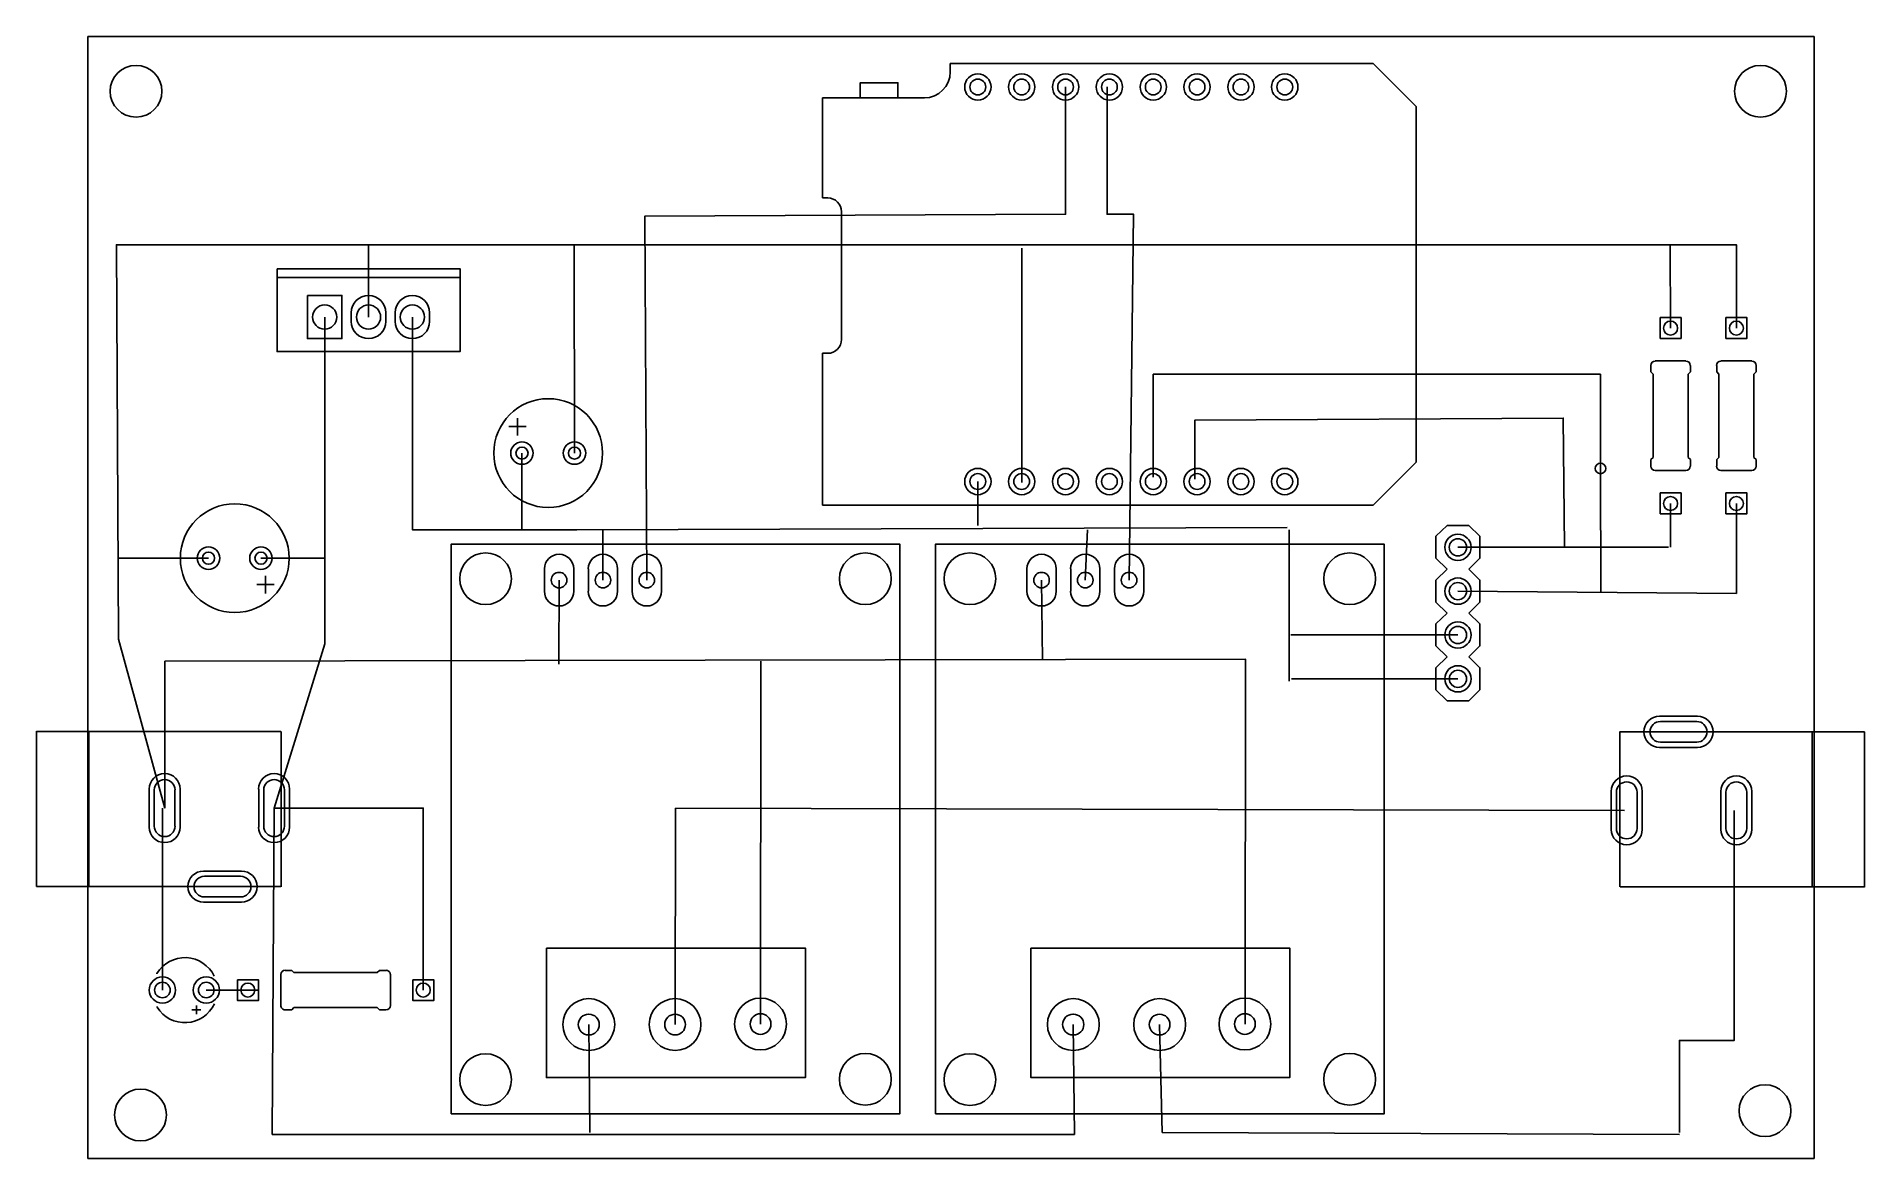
# Model space of a CAD drawing. Header units: millimetres. Extents: x -3 to 103, y 36 to 101.
import ezdxf

# ---------------------------------------------------------------- set-up
doc = ezdxf.new("R2010")
doc.units = ezdxf.units.MM

msp = doc.modelspace()

# ---------------------------------------------------------------- linework, layer by layer
for points in [[(0, 101.09), (100, 101.09)], [(100, 36.09), (0, 36.09), (0, 101.09)], [(100, 101.09), (100, 36.09)], [(74.46, 99.54), (49.96, 99.54)], [(49.96, 99.04), (49.96, 99.54)], [(74.46, 99.54), (76.96, 97.04)], [(32.38, 69.6), (32.26, 90.68), (56.64, 90.8), (56.64, 98.17)], [(42.56, 97.54), (48.46, 97.54)], [(42.56, 97.54), (42.56, 91.74)], [(60.32, 69.6), (60.58, 90.8), (59.05, 90.8), (59.05, 98.17)], [(76.96, 76.44), (76.96, 97.04)], [(42.56, 91.74), (42.86, 91.74)], [(43.66, 90.94), (43.66, 83.54)], [(40.64, 89.03), (1.65, 89.03), (1.78, 66.17), (4.45, 56.39)], [(16.26, 89.03), (16.26, 84.84)], [(28.19, 76.96), (28.17, 89.03)], [(95.5, 84.2), (95.5, 89.03), (40.64, 89.03)], [(91.69, 84.2), (91.66, 89.03)], [(54.1, 75.25), (54.1, 88.84)], [(21.56, 87.14), (10.96, 87.14)], [(10.79, 56.39), (13.72, 65.91), (13.72, 84.84)], [(18.8, 84.84), (18.8, 72.52), (28.32, 72.52), (69.47, 72.64)], [(42.86, 82.74), (42.56, 82.74), (42.56, 73.94)], [(90.55, 82.04), (90.55, 81.66)], [(90.68, 81.53), (90.55, 81.66)], [(92.58, 82.3), (90.8, 82.3)], [(92.71, 81.53), (92.84, 81.66)], [(92.84, 82.04), (92.84, 81.66)], [(94.36, 82.04), (94.36, 81.66)], [(94.49, 81.53), (94.36, 81.66)], [(96.39, 82.3), (94.61, 82.3)], [(96.52, 81.53), (96.65, 81.66)], [(96.65, 82.04), (96.65, 81.66)], [(61.72, 75.57), (61.72, 81.53), (87.63, 81.53), (87.63, 76.07)], [(90.68, 81.53), (90.68, 76.71)], [(92.71, 81.53), (92.71, 76.71)], [(94.49, 81.53), (94.49, 76.71)], [(96.52, 81.53), (96.52, 76.71)], [(24.38, 78.49), (25.4, 78.49)], [(24.89, 78.99), (24.89, 77.98)], [(85.54, 71.5), (85.47, 78.99), (64.13, 78.87), (64.13, 75.44)], [(25.15, 72.52), (25.15, 76.96)], [(76.96, 76.44), (74.46, 73.94)], [(90.68, 76.71), (90.55, 76.58)], [(90.55, 76.2), (90.55, 76.58)], [(92.71, 76.71), (92.84, 76.58)], [(92.84, 76.2), (92.84, 76.58)], [(94.49, 76.71), (94.36, 76.58)], [(94.36, 76.2), (94.36, 76.58)], [(96.52, 76.71), (96.65, 76.58)], [(96.65, 76.2), (96.65, 76.58)], [(51.56, 75.31), (51.56, 72.77)], [(87.63, 76.07), (87.65, 68.9)], [(92.58, 75.95), (90.8, 75.95)], [(96.39, 75.95), (94.61, 75.95)], [(42.56, 73.94), (74.46, 73.94)], [(95.5, 74.04), (95.5, 68.83), (79.37, 68.96)], [(91.69, 71.5), (91.69, 74.04)], [(29.84, 72.52), (29.84, 69.6)], [(57.78, 69.6), (57.91, 72.52)], [(69.6, 72.52), (69.6, 63.75)], [(78.74, 72.77), (78.1, 72.14), (78.1, 70.87), (78.74, 70.23)], [(78.74, 72.77), (80.01, 72.77)], [(80.01, 72.77), (80.64, 72.14), (80.64, 70.87), (80.01, 70.23)], [(79.37, 71.5), (91.57, 71.5)], [(1.75, 70.87), (6.99, 70.87)], [(10.03, 70.87), (13.72, 70.87)], [(78.74, 70.23), (78.1, 69.6), (78.1, 68.33), (78.74, 67.69)], [(80.01, 70.23), (80.64, 69.6), (80.64, 68.33), (80.01, 67.69)], [(10.79, 69.34), (9.78, 69.34)], [(10.29, 68.83), (10.29, 69.85)], [(27.28, 64.72), (27.3, 69.6)], [(55.3, 64.97), (55.25, 69.6)], [(78.74, 67.69), (78.1, 67.06), (78.1, 65.79), (78.74, 65.15)], [(80.01, 67.69), (80.64, 67.06), (80.64, 65.79), (80.01, 65.15)], [(69.7, 66.42), (79.37, 66.42)], [(4.45, 64.9), (67.06, 65.02), (67.04, 43.88)], [(4.45, 56.39), (4.45, 64.9)], [(38.99, 64.9), (38.97, 43.88)], [(78.74, 65.15), (78.1, 64.52), (78.1, 63.25), (78.74, 62.61)], [(80.01, 65.15), (80.64, 64.52), (80.64, 63.25), (80.01, 62.61)], [(69.72, 63.88), (79.37, 63.88)], [(78.74, 62.61), (80.01, 62.61)], [(-2.97, 60.84), (-2.97, 51.84)], [(-2.97, 60.83), (11.18, 60.83)], [(0.05, 60.83), (0.05, 51.83)], [(11.2, 60.83), (11.2, 51.83)], [(88.75, 51.82), (88.75, 60.82)], [(102.92, 60.81), (88.77, 60.81)], [(99.9, 51.82), (99.9, 60.82)], [(102.92, 51.81), (102.92, 60.81)], [(4.32, 45.85), (4.32, 56.39)], [(10.79, 56.39), (10.67, 37.47)], [(10.79, 56.39), (19.43, 56.39), (19.43, 45.85)], [(34.02, 43.85), (34.04, 56.39)], [(34.04, 56.39), (89.03, 56.26)], [(92.2, 37.59), (92.2, 42.93), (95.38, 42.93), (95.38, 56.26)], [(-2.97, 51.84), (11.18, 51.84)], [(102.92, 51.82), (88.77, 51.82)], [(4, 46.8), (4, 46.79)], [(11.18, 44.96), (11.18, 46.74)], [(11.43, 46.99), (11.81, 46.99)], [(11.94, 46.86), (11.81, 46.99)], [(16.76, 46.86), (11.94, 46.86)], [(16.76, 46.86), (16.89, 46.99)], [(17.27, 46.99), (16.89, 46.99)], [(17.53, 44.96), (17.53, 46.74)], [(9.91, 45.85), (6.86, 45.85)], [(4.02, 44.85), (4.02, 44.9)], [(6.54, 44.7), (6.03, 44.7)], [(6.29, 44.45), (6.29, 44.96)], [(11.43, 44.7), (11.81, 44.7)], [(11.94, 44.83), (11.81, 44.7)], [(16.76, 44.83), (11.94, 44.83)], [(16.76, 44.83), (16.89, 44.7)], [(17.27, 44.7), (16.89, 44.7)], [(29.02, 43.85), (29.08, 37.59)], [(57.15, 37.47), (57.09, 43.85)], [(62.09, 43.85), (62.23, 37.59)], [(10.67, 37.47), (57.15, 37.47)], [(62.23, 37.59), (92.2, 37.47)]]:
    msp.add_lwpolyline(points)
for points in [[(44.75, 97.54), (46.93, 97.54), (46.93, 98.42), (44.75, 98.42), (44.75, 97.54)], [(10.96, 87.64), (21.56, 87.64), (21.56, 82.84), (10.96, 82.84), (10.96, 87.63), (10.96, 87.64)], [(12.72, 86.09), (14.72, 86.09), (14.72, 83.59), (12.72, 83.59)], [(15.26, 84.59), (15.26, 85.09)], [(17.26, 84.59), (17.26, 85.09)], [(17.8, 84.59), (17.8, 85.09)], [(19.8, 84.59), (19.8, 85.09)], [(91.09, 83.6), (91.09, 84.81), (92.3, 84.81), (92.3, 83.6)], [(94.9, 83.6), (94.9, 84.81), (96.11, 84.81), (96.11, 83.6)], [(91.09, 73.44), (91.09, 74.65), (92.3, 74.65), (92.3, 73.44)], [(94.9, 73.44), (94.9, 74.65), (96.11, 74.65), (96.11, 73.44)], [(21.04, 38.68), (47.04, 38.68), (47.04, 71.68), (21.04, 71.68), (21.04, 38.68)], [(49.1, 38.68), (75.1, 38.68), (75.1, 71.68), (49.1, 71.68), (49.1, 38.68)], [(26.46, 70.25), (26.46, 68.95)], [(28.15, 70.25), (28.15, 68.95)], [(29, 70.25), (29, 68.95)], [(30.69, 70.25), (30.69, 68.95)], [(31.54, 70.25), (31.54, 68.95)], [(33.23, 70.25), (33.23, 68.95)], [(54.4, 70.25), (54.4, 68.95)], [(56.09, 70.25), (56.09, 68.95)], [(56.94, 70.25), (56.94, 68.95)], [(58.63, 70.25), (58.63, 68.95)], [(59.48, 70.25), (59.48, 68.95)], [(61.17, 70.25), (61.17, 68.95)], [(91.05, 61.71), (93.25, 61.71)], [(91.1, 61.41), (93.2, 61.41)], [(91.05, 59.91), (93.25, 59.91)], [(91.1, 60.21), (93.2, 60.21)], [(3.55, 55.29), (3.55, 57.49)], [(3.85, 55.34), (3.85, 57.44)], [(5.04, 55.34), (5.04, 57.44)], [(5.34, 55.29), (5.34, 57.49)], [(9.9, 57.49), (9.9, 55.29)], [(10.2, 57.44), (10.2, 55.34)], [(11.39, 57.44), (11.39, 55.34)], [(11.69, 57.49), (11.69, 55.29)], [(88.25, 55.16), (88.25, 57.36)], [(88.55, 55.21), (88.55, 57.31)], [(89.75, 55.21), (89.75, 57.31)], [(90.05, 55.16), (90.05, 57.36)], [(94.6, 57.36), (94.6, 55.16)], [(94.9, 57.31), (94.9, 55.21)], [(96.1, 57.31), (96.1, 55.21)], [(96.4, 57.36), (96.4, 55.16)], [(8.9, 52.74), (6.7, 52.74)], [(8.85, 52.44), (6.75, 52.44)], [(8.9, 50.94), (6.7, 50.94)], [(8.85, 51.24), (6.75, 51.24)], [(26.57, 48.28), (41.57, 48.28), (41.57, 40.78), (26.57, 40.78), (26.57, 48.28)], [(54.63, 48.28), (69.63, 48.28), (69.63, 40.78), (54.63, 40.78), (54.63, 48.28)], [(8.67, 46.45), (9.88, 46.45), (9.88, 45.24), (8.67, 45.24)], [(18.83, 46.45), (20.04, 46.45), (20.04, 45.24), (18.83, 45.24)], [(29.03, 44.45), (29.01, 44.45)], [(57.1, 44.45), (57.07, 44.45)], [(29.03, 43.25), (29.01, 43.25)], [(57.1, 43.25), (57.07, 43.25)]]:
    msp.add_lwpolyline(points, close=True)
for centre, radius in [((2.79, 97.92), 1.5), ((51.56, 98.17), 0.762), ((51.56, 98.17), 0.457), ((54.1, 98.17), 0.762), ((54.1, 98.17), 0.457), ((56.64, 98.17), 0.762), ((56.64, 98.17), 0.457), ((59.18, 98.17), 0.762), ((59.18, 98.17), 0.457), ((61.72, 98.17), 0.762), ((61.72, 98.17), 0.457), ((64.26, 98.17), 0.762), ((64.26, 98.17), 0.457), ((66.8, 98.17), 0.762), ((66.8, 98.17), 0.457), ((69.34, 98.17), 0.762), ((69.34, 98.17), 0.457), ((96.9, 97.92), 1.5), ((13.72, 84.84), 0.7), ((16.26, 84.84), 0.7), ((18.8, 84.84), 0.7), ((91.69, 84.2), 0.406), ((95.5, 84.2), 0.406), ((26.67, 76.96), 3.15), ((25.15, 76.96), 0.65), ((25.15, 76.96), 0.35), ((28.19, 76.96), 0.65), ((28.19, 76.96), 0.35), ((87.63, 76.07), 0.305), ((51.56, 75.31), 0.762), ((51.56, 75.31), 0.457), ((54.1, 75.31), 0.762), ((54.1, 75.31), 0.457), ((56.64, 75.31), 0.762), ((56.64, 75.31), 0.457), ((59.18, 75.31), 0.762), ((59.18, 75.31), 0.457), ((61.72, 75.31), 0.762), ((61.72, 75.31), 0.457), ((64.26, 75.31), 0.762), ((64.26, 75.31), 0.457), ((66.8, 75.31), 0.762), ((66.8, 75.31), 0.457), ((69.34, 75.31), 0.762), ((69.34, 75.31), 0.457), ((91.69, 74.04), 0.406), ((95.5, 74.04), 0.406), ((8.51, 70.87), 3.15), ((79.37, 71.5), 0.762), ((6.99, 70.87), 0.65), ((6.99, 70.87), 0.35), ((10.03, 70.87), 0.65), ((10.03, 70.87), 0.35), ((23.04, 69.68), 1.5), ((45.04, 69.68), 1.5), ((51.1, 69.68), 1.5), ((73.1, 69.68), 1.5), ((79.37, 71.5), 0.5), ((27.3, 69.6), 0.45), ((29.84, 69.6), 0.45), ((32.38, 69.6), 0.45), ((55.25, 69.6), 0.45), ((57.78, 69.6), 0.45), ((60.32, 69.6), 0.45), ((79.37, 68.96), 0.762), ((79.37, 68.96), 0.5), ((79.37, 66.42), 0.762), ((79.37, 66.42), 0.5), ((79.37, 63.88), 0.762), ((79.37, 63.88), 0.5), ((4.32, 45.85), 0.762), ((6.86, 45.85), 0.762), ((4.32, 45.85), 0.45), ((6.86, 45.85), 0.45), ((9.27, 45.85), 0.406), ((19.43, 45.85), 0.406), ((29.02, 43.85), 1.5), ((34.02, 43.85), 1.5), ((38.97, 43.88), 1.5), ((38.97, 43.88), 0.6), ((57.09, 43.85), 1.5), ((62.09, 43.85), 1.5), ((67.03, 43.88), 1.5), ((67.03, 43.88), 0.6), ((34.02, 43.85), 0.6), ((62.09, 43.85), 0.6), ((23.04, 40.66), 1.5), ((45.04, 40.68), 1.5), ((51.1, 40.66), 1.5), ((73.1, 40.68), 1.5), ((97.16, 38.86), 1.5), ((3.05, 38.61), 1.5)]:
    msp.add_circle(centre, radius)
for centre, radius, start, end in [((48.46, 99.04), 1.5, 270, 0), ((42.86, 90.94), 0.8, 0, 90), ((16.26, 85.09), 1, 0, 180), ((18.8, 85.09), 1, 0, 180), ((16.26, 84.59), 1, 180, 0), ((18.8, 84.59), 1, 180, 0), ((42.86, 83.54), 0.8, 270, 0), ((13.49, 82.17), 0.2, 90, 90), ((90.8, 82.04), 0.254, 90, 180), ((92.58, 82.04), 0.254, 0.0057, 90), ((94.61, 82.04), 0.254, 90, 180), ((96.39, 82.04), 0.254, 0.0057, 90), ((90.8, 76.2), 0.254, 180.0057, 270), ((92.58, 76.2), 0.254, 270, 0), ((94.61, 76.2), 0.254, 180.0057, 270), ((96.39, 76.2), 0.254, 270, 0), ((27.3, 70.25), 0.85, 360, 180), ((29.84, 70.25), 0.85, 360, 180), ((32.38, 70.25), 0.85, 360, 180), ((55.25, 70.25), 0.85, 360, 180), ((57.78, 70.25), 0.85, 360, 180), ((60.32, 70.25), 0.85, 360, 180), ((27.3, 68.95), 0.85, 180, 360), ((29.84, 68.95), 0.85, 180, 360), ((32.38, 68.95), 0.85, 180, 360), ((55.25, 68.95), 0.85, 180, 360), ((57.78, 68.95), 0.85, 180, 360), ((60.32, 68.95), 0.85, 180, 360), ((91.05, 60.81), 0.9, 450, 270), ((93.25, 60.81), 0.9, 270, 450), ((91.1, 60.81), 0.6, 450, 270), ((93.2, 60.81), 0.6, 270, 450), ((4.45, 57.49), 0.9, 360, 540), ((10.79, 57.49), 0.9, 360, 180), ((89.15, 57.36), 0.9, 360, 540), ((95.5, 57.36), 0.9, 360, 180), ((4.45, 57.44), 0.6, 360, 540), ((10.79, 57.44), 0.6, 360, 180), ((89.15, 57.31), 0.6, 360, 540), ((95.5, 57.31), 0.6, 360, 180), ((4.45, 55.29), 0.9, 540, 360), ((4.45, 55.34), 0.6, 540, 360), ((10.79, 55.29), 0.9, 180, 360), ((10.79, 55.34), 0.6, 180, 360), ((89.15, 55.16), 0.9, 540, 360), ((89.15, 55.21), 0.6, 540, 360), ((95.5, 55.16), 0.9, 180, 360), ((95.5, 55.21), 0.6, 180, 360), ((6.7, 51.84), 0.9, 90, 270), ((6.75, 51.84), 0.6, 90, 270), ((8.85, 51.84), 0.6, 270, 90), ((8.9, 51.84), 0.9, 270, 90), ((5.62, 45.85), 1.88, 25.2017, 149.5339), ((11.43, 46.74), 0.254, 90, 180), ((17.27, 46.74), 0.254, 359.9943, 90), ((5.62, 45.85), 1.89, 212.0048, 334.7991), ((11.43, 44.96), 0.254, 179.9943, 270), ((17.27, 44.96), 0.254, 270, 0), ((29.01, 43.85), 0.6, 90, 270), ((29.03, 43.85), 0.6, 270, 90), ((57.07, 43.85), 0.6, 90, 270), ((57.1, 43.85), 0.6, 270, 90)]:
    msp.add_arc(centre, radius, start, end)

doc.saveas('drawing.dxf')
